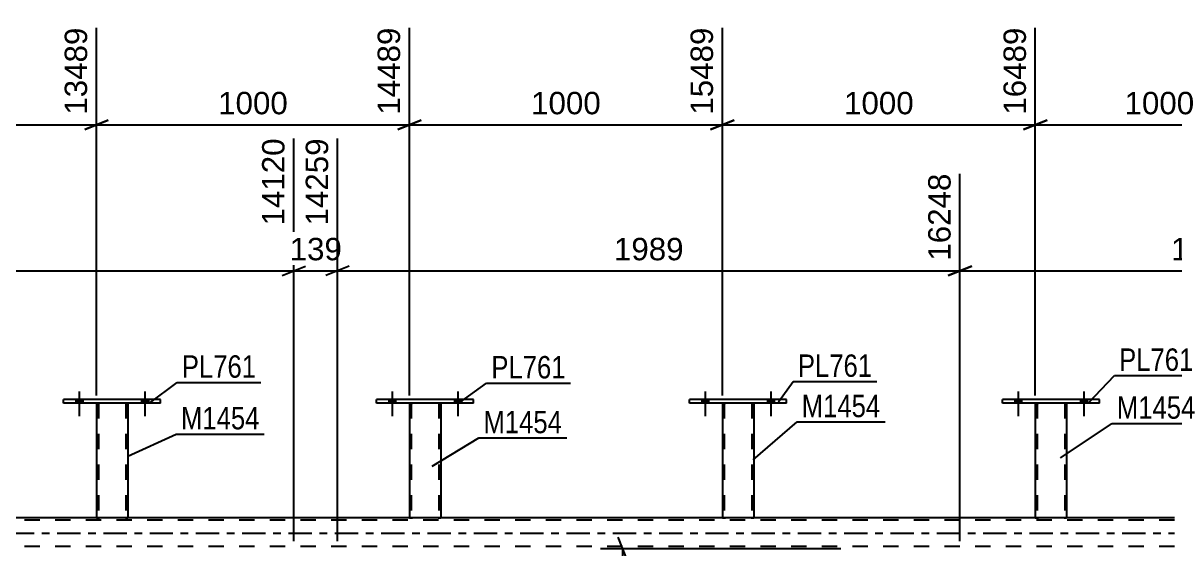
# Model space of a CAD drawing. Header units: millimetres. Extents: x 0 to 841, y 0 to 594.
# Drawn here: x 613.7 to 761, y 440 to 507.2 of the extents above; entities that cross this region are included whole.
import ezdxf

# ---------------------------------------------------------------- set-up
doc = ezdxf.new("R2010")
doc.units = ezdxf.units.MM
doc.linetypes.add('DXK_LINE_DOT2', pattern=[3.9198, 1.9599, -1.9599])
doc.linetypes.add('DXK_LINE_DOT3', pattern=[5.9187, 2.979, -0.9799, 0.9799, -0.9799])
doc.styles.add('Arial', font='ARIAL.TTF', dxfattribs={"height": 0.2})
doc.styles.add('Arial Narrow', font='ARIALN.TTF', dxfattribs={"height": 0.2})

# ---------------------------------------------------------------- blocks, each defined once
blk = doc.blocks.new('Bolt-317913800-2870 - 2863')
at = {"linetype": 'Continuous'}
for points in [[(660.48, 458.6), (661.36, 458.6), (661.36, 459.08), (660.48, 459.08)], [(668.88, 458.6), (669.76, 458.6), (669.76, 459.08), (668.88, 459.08)]]:
    blk.add_hatch(color=1, dxfattribs=at).paths.add_polyline_path(points)
at = {"color": 1, "linetype": 'Continuous'}
for p, q in [((660.92, 460.08), (660.92, 456.96)), ((669.32, 460.08), (669.32, 456.96)), ((660.48, 459.08), (660.48, 458.6)), ((661.36, 459.08), (661.36, 458.6)), ((668.88, 459.08), (668.88, 458.6)), ((669.76, 459.08), (669.76, 458.6))]:
    blk.add_line(p, q, dxfattribs=at)
blk = doc.blocks.new('Bolt-317913800-2942 - 2863')
at = {"linetype": 'Continuous'}
for points in [[(620.48, 458.6), (621.36, 458.6), (621.36, 459.08), (620.48, 459.08)], [(628.88, 458.6), (629.76, 458.6), (629.76, 459.08), (628.88, 459.08)]]:
    blk.add_hatch(color=1, dxfattribs=at).paths.add_polyline_path(points)
at = {"color": 1, "linetype": 'Continuous'}
for p, q in [((620.92, 460.08), (620.92, 456.96)), ((629.32, 460.08), (629.32, 456.96)), ((620.48, 459.08), (620.48, 458.6)), ((621.36, 459.08), (621.36, 458.6)), ((628.88, 459.08), (628.88, 458.6)), ((629.76, 459.08), (629.76, 458.6))]:
    blk.add_line(p, q, dxfattribs=at)
blk = doc.blocks.new('Bolt-317913800-2929 - 2863')
at = {"linetype": 'Continuous'}
for points in [[(700.48, 458.6), (701.36, 458.6), (701.36, 459.08), (700.48, 459.08)], [(708.88, 458.6), (709.76, 458.6), (709.76, 459.08), (708.88, 459.08)]]:
    blk.add_hatch(color=1, dxfattribs=at).paths.add_polyline_path(points)
at = {"color": 1, "linetype": 'Continuous'}
for p, q in [((700.92, 460.08), (700.92, 456.96)), ((709.32, 460.08), (709.32, 456.96)), ((700.48, 459.08), (700.48, 458.6)), ((701.36, 459.08), (701.36, 458.6)), ((708.88, 459.08), (708.88, 458.6)), ((709.76, 459.08), (709.76, 458.6))]:
    blk.add_line(p, q, dxfattribs=at)
blk = doc.blocks.new('Bolt-317913800-2930 - 2863')
at = {"linetype": 'Continuous'}
for points in [[(740.48, 458.6), (741.36, 458.6), (741.36, 459.08), (740.48, 459.08)], [(748.88, 458.6), (749.76, 458.6), (749.76, 459.08), (748.88, 459.08)]]:
    blk.add_hatch(color=1, dxfattribs=at).paths.add_polyline_path(points)
at = {"color": 1, "linetype": 'Continuous'}
for p, q in [((740.92, 460.08), (740.92, 456.96)), ((749.32, 460.08), (749.32, 456.96)), ((740.48, 459.08), (740.48, 458.6)), ((741.36, 459.08), (741.36, 458.6)), ((748.88, 459.08), (748.88, 458.6)), ((749.76, 459.08), (749.76, 458.6))]:
    blk.add_line(p, q, dxfattribs=at)
blk = doc.blocks.new('Bolt-317913800-2931 - 2863')
at = {"linetype": 'Continuous'}
for points in [[(740.48, 458.6), (741.36, 458.6), (741.36, 459.08), (740.48, 459.08)], [(748.88, 458.6), (749.76, 458.6), (749.76, 459.08), (748.88, 459.08)]]:
    blk.add_hatch(color=1, dxfattribs=at).paths.add_polyline_path(points)
at = {"color": 1, "linetype": 'Continuous'}
for p, q in [((740.92, 460.08), (740.92, 456.96)), ((749.32, 460.08), (749.32, 456.96)), ((740.48, 459.08), (740.48, 458.6)), ((741.36, 459.08), (741.36, 458.6)), ((748.88, 459.08), (748.88, 458.6)), ((749.76, 459.08), (749.76, 458.6))]:
    blk.add_line(p, q, dxfattribs=at)
blk = doc.blocks.new('Bolt-317913800-2973 - 2863')
at = {"linetype": 'Continuous'}
for points in [[(620.48, 458.6), (621.36, 458.6), (621.36, 459.08), (620.48, 459.08)], [(628.88, 458.6), (629.76, 458.6), (629.76, 459.08), (628.88, 459.08)]]:
    blk.add_hatch(color=1, dxfattribs=at).paths.add_polyline_path(points)
at = {"color": 1, "linetype": 'Continuous'}
for p, q in [((620.92, 460.08), (620.92, 456.96)), ((629.32, 460.08), (629.32, 456.96)), ((620.48, 459.08), (620.48, 458.6)), ((621.36, 459.08), (621.36, 458.6)), ((628.88, 459.08), (628.88, 458.6)), ((629.76, 459.08), (629.76, 458.6))]:
    blk.add_line(p, q, dxfattribs=at)
blk = doc.blocks.new('Bolt-317913800-2909 - 2863')
at = {"linetype": 'Continuous'}
for points in [[(660.48, 458.6), (661.36, 458.6), (661.36, 459.08), (660.48, 459.08)], [(668.88, 458.6), (669.76, 458.6), (669.76, 459.08), (668.88, 459.08)]]:
    blk.add_hatch(color=1, dxfattribs=at).paths.add_polyline_path(points)
at = {"color": 1, "linetype": 'Continuous'}
for p, q in [((660.92, 460.08), (660.92, 456.96)), ((669.32, 460.08), (669.32, 456.96)), ((660.48, 459.08), (660.48, 458.6)), ((661.36, 459.08), (661.36, 458.6)), ((668.88, 459.08), (668.88, 458.6)), ((669.76, 459.08), (669.76, 458.6))]:
    blk.add_line(p, q, dxfattribs=at)
blk = doc.blocks.new('Bolt-317913800-2910 - 2863')
at = {"linetype": 'Continuous'}
for points in [[(700.48, 458.6), (701.36, 458.6), (701.36, 459.08), (700.48, 459.08)], [(708.88, 458.6), (709.76, 458.6), (709.76, 459.08), (708.88, 459.08)]]:
    blk.add_hatch(color=1, dxfattribs=at).paths.add_polyline_path(points)
at = {"color": 1, "linetype": 'Continuous'}
for p, q in [((700.92, 460.08), (700.92, 456.96)), ((709.32, 460.08), (709.32, 456.96)), ((700.48, 459.08), (700.48, 458.6)), ((701.36, 459.08), (701.36, 458.6)), ((708.88, 459.08), (708.88, 458.6)), ((709.76, 459.08), (709.76, 458.6))]:
    blk.add_line(p, q, dxfattribs=at)
blk = doc.blocks.new('Part-317913800-2928 - 2863')
at = {"color": 7, "linetype": 'DXK_LINE_DOT2'}
for p, q in [((760.92, 443.64), (83.56, 443.64)), ((760.92, 443.96), (103.12, 443.96)), ((627.12, 443.96), (623.12, 443.96)), ((667.12, 443.96), (663.12, 443.96)), ((707.12, 443.96), (703.12, 443.96)), ((747.12, 443.96), (743.12, 443.96)), ((760.92, 440.28), (83.56, 440.28))]:
    blk.add_line(p, q, dxfattribs=at)
at = {"color": 2, "linetype": 'Continuous'}
for p, q in [((623.12, 443.96), (587.12, 443.96)), ((663.12, 443.96), (627.12, 443.96)), ((703.12, 443.96), (667.12, 443.96)), ((743.12, 443.96), (707.12, 443.96)), ((760.92, 443.96), (747.12, 443.96))]:
    blk.add_line(p, q, dxfattribs=at)
at = {"color": 7, "linetype": 'DXK_LINE_DOT3'}
blk.add_line((73.56, 441.96), (760.92, 441.96), dxfattribs=at)
blk = doc.blocks.new('Part-317913800-3264 - 2863')
at = {"color": 2, "linetype": 'Continuous'}
for p, q in [((703.12, 458.6), (703.12, 443.96)), ((707.12, 458.6), (707.12, 443.96)), ((703.15, 443.96), (703.12, 443.96)), ((703.26, 443.96), (703.15, 443.96)), ((703.41, 443.96), (703.26, 443.96)), ((706.82, 443.96), (703.41, 443.96)), ((706.98, 443.96), (706.82, 443.96)), ((707.08, 443.96), (706.98, 443.96)), ((707.12, 443.96), (707.08, 443.96))]:
    blk.add_line(p, q, dxfattribs=at)
at = {"color": 7, "linetype": 'DXK_LINE_DOT2'}
for p, q in [((703.12, 458.6), (703.12, 458.6)), ((703.12, 458.6), (703.12, 458.6)), ((703.12, 458.6), (703.12, 458.6)), ((703.15, 458.6), (703.12, 458.6)), ((703.12, 458.6), (703.15, 458.6)), ((703.26, 458.6), (703.15, 458.6)), ((703.15, 458.6), (703.26, 458.6)), ((703.41, 458.6), (703.26, 458.6)), ((703.26, 458.6), (703.41, 458.6)), ((703.36, 458.6), (703.36, 458.6)), ((703.36, 458.6), (703.36, 443.96)), ((703.38, 458.6), (703.36, 458.6)), ((703.36, 458.6), (703.38, 458.6)), ((703.43, 458.6), (703.38, 458.6)), ((703.38, 458.6), (703.43, 458.6)), ((706.82, 458.6), (703.41, 458.6)), ((706.82, 458.6), (703.41, 458.6)), ((706.73, 458.6), (703.43, 458.6)), ((703.43, 458.6), (703.51, 458.6)), ((706.81, 458.6), (703.51, 458.6)), ((706.81, 458.6), (706.73, 458.6)), ((706.86, 458.6), (706.81, 458.6)), ((706.81, 458.6), (706.86, 458.6)), ((706.82, 458.6), (706.98, 458.6)), ((706.98, 458.6), (706.82, 458.6)), ((706.88, 458.6), (706.86, 458.6)), ((706.86, 458.6), (706.88, 458.6)), ((706.88, 458.6), (706.88, 458.6)), ((706.88, 458.6), (706.88, 443.96)), ((706.98, 458.6), (707.08, 458.6)), ((707.08, 458.6), (706.98, 458.6)), ((707.08, 458.6), (707.12, 458.6)), ((707.12, 458.6), (707.08, 458.6)), ((707.12, 458.6), (707.12, 458.6)), ((707.12, 458.6), (707.12, 458.6)), ((707.12, 458.6), (707.12, 458.6)), ((703.12, 443.96), (703.15, 443.96)), ((703.15, 443.96), (703.26, 443.96)), ((703.26, 443.96), (703.41, 443.96)), ((703.38, 443.96), (703.36, 443.96)), ((703.36, 443.96), (703.38, 443.96)), ((703.43, 443.96), (703.38, 443.96)), ((703.38, 443.96), (703.43, 443.96)), ((706.82, 443.96), (703.41, 443.96)), ((706.73, 443.96), (703.43, 443.96)), ((703.43, 443.96), (703.51, 443.96)), ((706.81, 443.96), (703.51, 443.96)), ((706.81, 443.96), (706.73, 443.96)), ((706.86, 443.96), (706.81, 443.96)), ((706.81, 443.96), (706.86, 443.96)), ((706.82, 443.96), (706.98, 443.96)), ((706.88, 443.96), (706.86, 443.96)), ((706.86, 443.96), (706.88, 443.96)), ((706.98, 443.96), (707.08, 443.96)), ((707.08, 443.96), (707.12, 443.96))]:
    blk.add_line(p, q, dxfattribs=at)
blk = doc.blocks.new('Part-317913800-3029 - 2863')
at = {"color": 2, "linetype": 'Continuous'}
for p, q in [((738.92, 458.6), (738.92, 459.08)), ((751.32, 459.08), (738.92, 459.08)), ((751.32, 458.6), (738.92, 458.6)), ((751.32, 458.6), (751.32, 459.08))]:
    blk.add_line(p, q, dxfattribs=at)
blk = doc.blocks.new('Part-317913800-3057 - 2863')
at = {"color": 2, "linetype": 'Continuous'}
for p, q in [((618.92, 458.6), (618.92, 459.08)), ((631.32, 459.08), (618.92, 459.08)), ((631.32, 458.6), (618.92, 458.6)), ((631.32, 458.6), (631.32, 459.08))]:
    blk.add_line(p, q, dxfattribs=at)
blk = doc.blocks.new('Part-317913800-3103 - 2863')
at = {"color": 2, "linetype": 'Continuous'}
for p, q in [((698.92, 458.6), (698.92, 459.08)), ((711.32, 459.08), (698.92, 459.08)), ((711.32, 458.6), (698.92, 458.6)), ((711.32, 458.6), (711.32, 459.08))]:
    blk.add_line(p, q, dxfattribs=at)
blk = doc.blocks.new('Part-317913800-3062 - 2863')
at = {"color": 2, "linetype": 'Continuous'}
for p, q in [((663.12, 458.6), (663.12, 443.96)), ((667.12, 458.6), (667.12, 443.96)), ((663.15, 443.96), (663.12, 443.96)), ((663.26, 443.96), (663.15, 443.96)), ((663.41, 443.96), (663.26, 443.96)), ((666.82, 443.96), (663.41, 443.96)), ((666.98, 443.96), (666.82, 443.96)), ((667.08, 443.96), (666.98, 443.96)), ((667.12, 443.96), (667.08, 443.96))]:
    blk.add_line(p, q, dxfattribs=at)
at = {"color": 7, "linetype": 'DXK_LINE_DOT2'}
for p, q in [((663.12, 458.6), (663.12, 458.6)), ((663.12, 458.6), (663.12, 458.6)), ((663.12, 458.6), (663.12, 458.6)), ((663.15, 458.6), (663.12, 458.6)), ((663.12, 458.6), (663.15, 458.6)), ((663.26, 458.6), (663.15, 458.6)), ((663.15, 458.6), (663.26, 458.6)), ((663.41, 458.6), (663.26, 458.6)), ((663.26, 458.6), (663.41, 458.6)), ((663.36, 458.6), (663.36, 458.6)), ((663.36, 458.6), (663.36, 443.96)), ((663.38, 458.6), (663.36, 458.6)), ((663.36, 458.6), (663.38, 458.6)), ((663.43, 458.6), (663.38, 458.6)), ((663.38, 458.6), (663.43, 458.6)), ((666.82, 458.6), (663.41, 458.6)), ((666.82, 458.6), (663.41, 458.6)), ((666.73, 458.6), (663.43, 458.6)), ((663.43, 458.6), (663.51, 458.6)), ((666.81, 458.6), (663.51, 458.6)), ((666.81, 458.6), (666.73, 458.6)), ((666.86, 458.6), (666.81, 458.6)), ((666.81, 458.6), (666.86, 458.6)), ((666.82, 458.6), (666.98, 458.6)), ((666.98, 458.6), (666.82, 458.6)), ((666.88, 458.6), (666.86, 458.6)), ((666.86, 458.6), (666.88, 458.6)), ((666.88, 458.6), (666.88, 458.6)), ((666.88, 458.6), (666.88, 443.96)), ((666.98, 458.6), (667.08, 458.6)), ((667.08, 458.6), (666.98, 458.6)), ((667.08, 458.6), (667.12, 458.6)), ((667.12, 458.6), (667.08, 458.6)), ((667.12, 458.6), (667.12, 458.6)), ((667.12, 458.6), (667.12, 458.6)), ((667.12, 458.6), (667.12, 458.6)), ((663.12, 443.96), (663.15, 443.96)), ((663.15, 443.96), (663.26, 443.96)), ((663.26, 443.96), (663.41, 443.96)), ((663.38, 443.96), (663.36, 443.96)), ((663.36, 443.96), (663.38, 443.96)), ((663.43, 443.96), (663.38, 443.96)), ((663.38, 443.96), (663.41, 443.96)), ((666.82, 443.96), (663.41, 443.96)), ((663.41, 443.96), (663.43, 443.96)), ((666.73, 443.96), (663.43, 443.96)), ((663.43, 443.96), (663.51, 443.96)), ((666.81, 443.96), (663.51, 443.96)), ((666.81, 443.96), (666.73, 443.96)), ((666.86, 443.96), (666.81, 443.96)), ((666.81, 443.96), (666.86, 443.96)), ((666.82, 443.96), (666.98, 443.96)), ((666.88, 443.96), (666.86, 443.96)), ((666.86, 443.96), (666.88, 443.96)), ((666.98, 443.96), (667.08, 443.96)), ((667.08, 443.96), (667.12, 443.96))]:
    blk.add_line(p, q, dxfattribs=at)
blk = doc.blocks.new('Part-317913800-3082 - 2863')
at = {"color": 2, "linetype": 'Continuous'}
for p, q in [((623.12, 458.6), (623.12, 443.96)), ((627.12, 458.6), (627.12, 443.96)), ((623.15, 443.96), (623.12, 443.96)), ((623.26, 443.96), (623.15, 443.96)), ((623.41, 443.96), (623.26, 443.96)), ((626.82, 443.96), (623.41, 443.96)), ((626.98, 443.96), (626.82, 443.96)), ((627.08, 443.96), (626.98, 443.96)), ((627.12, 443.96), (627.08, 443.96))]:
    blk.add_line(p, q, dxfattribs=at)
at = {"color": 7, "linetype": 'DXK_LINE_DOT2'}
for p, q in [((623.12, 458.6), (623.12, 458.6)), ((623.12, 458.6), (623.12, 458.6)), ((623.12, 458.6), (623.12, 458.6)), ((623.15, 458.6), (623.12, 458.6)), ((623.12, 458.6), (623.15, 458.6)), ((623.26, 458.6), (623.15, 458.6)), ((623.15, 458.6), (623.26, 458.6)), ((623.41, 458.6), (623.26, 458.6)), ((623.26, 458.6), (623.41, 458.6)), ((623.36, 458.6), (623.36, 458.6)), ((623.36, 458.6), (623.36, 443.96)), ((623.38, 458.6), (623.36, 458.6)), ((623.36, 458.6), (623.38, 458.6)), ((623.43, 458.6), (623.38, 458.6)), ((623.38, 458.6), (623.43, 458.6)), ((626.82, 458.6), (623.41, 458.6)), ((626.82, 458.6), (623.41, 458.6)), ((626.73, 458.6), (623.43, 458.6)), ((623.43, 458.6), (623.51, 458.6)), ((626.81, 458.6), (623.51, 458.6)), ((626.81, 458.6), (626.73, 458.6)), ((626.86, 458.6), (626.81, 458.6)), ((626.81, 458.6), (626.86, 458.6)), ((626.82, 458.6), (626.98, 458.6)), ((626.98, 458.6), (626.82, 458.6)), ((626.88, 458.6), (626.86, 458.6)), ((626.86, 458.6), (626.88, 458.6)), ((626.88, 458.6), (626.88, 458.6)), ((626.88, 458.6), (626.88, 443.96)), ((626.98, 458.6), (627.08, 458.6)), ((627.08, 458.6), (626.98, 458.6)), ((627.08, 458.6), (627.12, 458.6)), ((627.12, 458.6), (627.08, 458.6)), ((627.12, 458.6), (627.12, 458.6)), ((627.12, 458.6), (627.12, 458.6)), ((627.12, 458.6), (627.12, 458.6)), ((623.12, 443.96), (623.15, 443.96)), ((623.15, 443.96), (623.26, 443.96)), ((623.26, 443.96), (623.41, 443.96)), ((623.38, 443.96), (623.36, 443.96)), ((623.36, 443.96), (623.38, 443.96)), ((623.43, 443.96), (623.38, 443.96)), ((623.38, 443.96), (623.41, 443.96)), ((626.82, 443.96), (623.41, 443.96)), ((623.41, 443.96), (623.43, 443.96)), ((626.73, 443.96), (623.43, 443.96)), ((623.43, 443.96), (623.51, 443.96)), ((626.81, 443.96), (623.51, 443.96)), ((626.81, 443.96), (626.73, 443.96)), ((626.86, 443.96), (626.81, 443.96)), ((626.81, 443.96), (626.86, 443.96)), ((626.82, 443.96), (626.98, 443.96)), ((626.88, 443.96), (626.86, 443.96)), ((626.86, 443.96), (626.88, 443.96)), ((626.98, 443.96), (627.08, 443.96)), ((627.08, 443.96), (627.12, 443.96))]:
    blk.add_line(p, q, dxfattribs=at)
blk = doc.blocks.new('Part-317913800-3108 - 2863')
at = {"color": 2, "linetype": 'Continuous'}
for p, q in [((743.12, 458.6), (743.12, 443.96)), ((747.12, 458.6), (747.12, 443.96)), ((743.15, 443.96), (743.12, 443.96)), ((743.26, 443.96), (743.15, 443.96)), ((743.41, 443.96), (743.26, 443.96)), ((746.82, 443.96), (743.41, 443.96)), ((746.98, 443.96), (746.82, 443.96)), ((747.08, 443.96), (746.98, 443.96)), ((747.12, 443.96), (747.08, 443.96))]:
    blk.add_line(p, q, dxfattribs=at)
at = {"color": 7, "linetype": 'DXK_LINE_DOT2'}
for p, q in [((743.12, 458.6), (743.12, 458.6)), ((743.12, 458.6), (743.12, 458.6)), ((743.12, 458.6), (743.12, 458.6)), ((743.15, 458.6), (743.12, 458.6)), ((743.12, 458.6), (743.15, 458.6)), ((743.26, 458.6), (743.15, 458.6)), ((743.15, 458.6), (743.26, 458.6)), ((743.41, 458.6), (743.26, 458.6)), ((743.26, 458.6), (743.41, 458.6)), ((743.36, 458.6), (743.36, 458.6)), ((743.36, 458.6), (743.36, 443.96)), ((743.38, 458.6), (743.36, 458.6)), ((743.36, 458.6), (743.38, 458.6)), ((743.43, 458.6), (743.38, 458.6)), ((743.38, 458.6), (743.43, 458.6)), ((746.82, 458.6), (743.41, 458.6)), ((746.82, 458.6), (743.41, 458.6)), ((746.73, 458.6), (743.43, 458.6)), ((743.43, 458.6), (743.51, 458.6)), ((746.81, 458.6), (743.51, 458.6)), ((746.81, 458.6), (746.73, 458.6)), ((746.86, 458.6), (746.81, 458.6)), ((746.81, 458.6), (746.86, 458.6)), ((746.82, 458.6), (746.98, 458.6)), ((746.98, 458.6), (746.82, 458.6)), ((746.88, 458.6), (746.86, 458.6)), ((746.86, 458.6), (746.88, 458.6)), ((746.88, 458.6), (746.88, 458.6)), ((746.88, 458.6), (746.88, 443.96)), ((746.98, 458.6), (747.08, 458.6)), ((747.08, 458.6), (746.98, 458.6)), ((747.08, 458.6), (747.12, 458.6)), ((747.12, 458.6), (747.08, 458.6)), ((747.12, 458.6), (747.12, 458.6)), ((747.12, 458.6), (747.12, 458.6)), ((747.12, 458.6), (747.12, 458.6)), ((743.12, 443.96), (743.15, 443.96)), ((743.15, 443.96), (743.26, 443.96)), ((743.26, 443.96), (743.41, 443.96)), ((743.38, 443.96), (743.36, 443.96)), ((743.36, 443.96), (743.38, 443.96)), ((743.43, 443.96), (743.38, 443.96)), ((743.38, 443.96), (743.41, 443.96)), ((746.82, 443.96), (743.41, 443.96)), ((743.41, 443.96), (743.43, 443.96)), ((746.73, 443.96), (743.43, 443.96)), ((743.43, 443.96), (743.51, 443.96)), ((746.81, 443.96), (743.51, 443.96)), ((746.81, 443.96), (746.73, 443.96)), ((746.86, 443.96), (746.81, 443.96)), ((746.81, 443.96), (746.86, 443.96)), ((746.82, 443.96), (746.98, 443.96)), ((746.88, 443.96), (746.86, 443.96)), ((746.86, 443.96), (746.88, 443.96)), ((746.98, 443.96), (747.08, 443.96)), ((747.08, 443.96), (747.12, 443.96))]:
    blk.add_line(p, q, dxfattribs=at)
blk = doc.blocks.new('Part-317913800-3259 - 2863')
at = {"color": 2, "linetype": 'Continuous'}
for p, q in [((658.92, 458.6), (658.92, 459.08)), ((671.32, 459.08), (658.92, 459.08)), ((671.32, 458.6), (658.92, 458.6)), ((671.32, 458.6), (671.32, 459.08))]:
    blk.add_line(p, q, dxfattribs=at)
blk = doc.blocks.new('StraightDimension-317913800-17827 - 2863')
at = {"color": 7, "linetype": 'Continuous'}
for p, q in [((743.12, 459.6), (743.12, 506.62)), ((774.82, 459.6), (774.82, 506.62)), ((744.62, 494.8), (741.62, 493.6)), ((773.32, 493.6), (776.32, 494.8)), ((743.12, 494.2), (774.82, 494.2))]:
    blk.add_line(p, q, dxfattribs=at)
at = {"color": 0}
blk.add_wipeout([(764.02, 494.95), (764.02, 499.15), (753.92, 499.15), (753.92, 494.95)], dxfattribs=at)
at = {"color": 3, "style": 'Arial'}
blk.add_text('1000', height=2.865, dxfattribs=at).set_placement((754.52, 495.55))
at = {"color": 0, "linetype": 'Continuous'}
blk.add_wipeout([(774.22, 507.22), (770.02, 507.22), (770.02, 494.9), (774.22, 494.9)], dxfattribs=at)
at = {"color": 3, "linetype": 'Continuous', "style": 'Arial'}
blk.add_text('17489', height=2.865, rotation=90.0002, dxfattribs=at).set_placement((773.62, 495.5))
blk = doc.blocks.new('StraightDimension-317913800-17831 - 2863')
at = {"color": 7, "linetype": 'Continuous'}
for p, q in [((583.12, 459.6), (583.12, 506.62)), ((623.12, 459.6), (623.12, 506.62)), ((584.62, 494.8), (581.62, 493.6)), ((621.62, 493.6), (624.62, 494.8)), ((583.12, 494.2), (623.12, 494.2))]:
    blk.add_line(p, q, dxfattribs=at)
at = {"color": 0}
blk.add_wipeout([(608.16, 494.95), (608.16, 499.15), (598.07, 499.15), (598.07, 494.95)], dxfattribs=at)
at = {"color": 3, "style": 'Arial'}
blk.add_text('1000', height=2.865, dxfattribs=at).set_placement((598.67, 495.55))
at = {"color": 0, "linetype": 'Continuous'}
blk.add_wipeout([(622.52, 507.22), (618.32, 507.22), (618.32, 494.9), (622.52, 494.9)], dxfattribs=at)
at = {"color": 3, "linetype": 'Continuous', "style": 'Arial'}
blk.add_text('13489', height=2.865, rotation=90.0002, dxfattribs=at).set_placement((621.92, 495.5))
blk = doc.blocks.new('StraightDimension-317913800-17829 - 2863')
at = {"color": 7, "linetype": 'Continuous'}
for p, q in [((663.12, 459.6), (663.12, 506.62)), ((703.12, 459.6), (703.12, 506.62)), ((664.62, 494.8), (661.62, 493.6)), ((701.62, 493.6), (704.62, 494.8)), ((663.12, 494.2), (703.12, 494.2))]:
    blk.add_line(p, q, dxfattribs=at)
at = {"color": 0}
blk.add_wipeout([(688.17, 494.95), (688.17, 499.15), (678.07, 499.15), (678.07, 494.95)], dxfattribs=at)
at = {"color": 3, "style": 'Arial'}
blk.add_text('1000', height=2.865, dxfattribs=at).set_placement((678.67, 495.55))
at = {"color": 0, "linetype": 'Continuous'}
blk.add_wipeout([(702.52, 507.22), (698.32, 507.22), (698.32, 494.9), (702.52, 494.9)], dxfattribs=at)
at = {"color": 3, "linetype": 'Continuous', "style": 'Arial'}
blk.add_text('15489', height=2.865, rotation=90.0002, dxfattribs=at).set_placement((701.92, 495.5))
blk = doc.blocks.new('StraightDimension-317913800-3677 - 2863')
at = {"color": 7, "linetype": 'Continuous'}
for p, q in [((568.79, 440.96), (568.79, 492.45)), ((648.35, 440.96), (648.35, 492.45)), ((570.29, 476.13), (567.29, 474.93)), ((646.85, 474.93), (649.85, 476.13)), ((568.79, 475.53), (648.35, 475.53))]:
    blk.add_line(p, q, dxfattribs=at)
at = {"color": 0}
blk.add_wipeout([(613.62, 476.28), (613.62, 480.48), (603.53, 480.48), (603.53, 476.28)], dxfattribs=at)
at = {"color": 3, "style": 'Arial'}
blk.add_text('1989', height=2.865, dxfattribs=at).set_placement((604.13, 476.88))
at = {"color": 0, "linetype": 'Continuous'}
blk.add_wipeout([(647.75, 493.05), (643.55, 493.05), (643.55, 480.73), (647.75, 480.73)], dxfattribs=at)
at = {"color": 3, "linetype": 'Continuous', "style": 'Arial'}
blk.add_text('14120', height=2.865, rotation=90.0002, dxfattribs=at).set_placement((647.15, 481.33))
blk = doc.blocks.new('StraightDimension-317913800-3691 - 2863')
at = {"color": 7, "linetype": 'Continuous'}
for p, q in [((648.35, 440.96), (648.35, 492.45)), ((653.93, 440.96), (653.93, 492.45)), ((646.85, 474.93), (649.85, 476.13)), ((655.43, 476.13), (652.43, 474.93)), ((648.35, 475.53), (653.93, 475.53))]:
    blk.add_line(p, q, dxfattribs=at)
at = {"color": 0}
blk.add_wipeout([(655.08, 476.28), (655.08, 480.48), (647.21, 480.48), (647.21, 476.28)], dxfattribs=at)
at = {"color": 3, "style": 'Arial'}
blk.add_text('139', height=2.865, dxfattribs=at).set_placement((647.81, 476.88))
at = {"color": 0, "linetype": 'Continuous'}
blk.add_wipeout([(653.33, 493.05), (649.13, 493.05), (649.13, 480.73), (653.33, 480.73)], dxfattribs=at)
at = {"color": 3, "linetype": 'Continuous', "style": 'Arial'}
blk.add_text('14259', height=2.865, rotation=90.0002, dxfattribs=at).set_placement((652.73, 481.33))
blk = doc.blocks.new('StraightDimension-317913800-3705 - 2863')
at = {"color": 7, "linetype": 'Continuous'}
for p, q in [((653.93, 440.96), (653.93, 492.45)), ((733.49, 440.96), (733.49, 487.95)), ((655.43, 476.13), (652.43, 474.93)), ((731.99, 474.93), (734.99, 476.13)), ((653.93, 475.53), (733.49, 475.53))]:
    blk.add_line(p, q, dxfattribs=at)
at = {"color": 0}
blk.add_wipeout([(698.75, 476.28), (698.75, 480.48), (688.66, 480.48), (688.66, 476.28)], dxfattribs=at)
at = {"color": 3, "style": 'Arial'}
blk.add_text('1989', height=2.865, dxfattribs=at).set_placement((689.26, 476.88))
at = {"color": 0, "linetype": 'Continuous'}
blk.add_wipeout([(732.89, 488.55), (728.69, 488.55), (728.69, 476.23), (732.89, 476.23)], dxfattribs=at)
at = {"color": 3, "linetype": 'Continuous', "style": 'Arial'}
blk.add_text('16248', height=2.865, rotation=90.0002, dxfattribs=at).set_placement((732.29, 476.83))
blk = doc.blocks.new('StraightDimension-317913800-3719 - 2863')
at = {"color": 7, "linetype": 'Continuous'}
for p, q in [((733.49, 440.96), (733.49, 487.95)), ((796.37, 444.96), (796.37, 487.95)), ((734.99, 476.13), (731.99, 474.93)), ((794.87, 474.93), (797.87, 476.13)), ((733.49, 475.53), (796.37, 475.53))]:
    blk.add_line(p, q, dxfattribs=at)
at = {"color": 0}
blk.add_wipeout([(769.98, 476.28), (769.98, 480.48), (759.88, 480.48), (759.88, 476.28)], dxfattribs=at)
at = {"color": 3, "style": 'Arial'}
blk.add_text('1780', height=2.865, dxfattribs=at).set_placement((760.48, 476.88))
at = {"color": 0, "linetype": 'Continuous'}
blk.add_wipeout([(795.77, 488.55), (791.57, 488.55), (791.57, 476.23), (795.77, 476.23)], dxfattribs=at)
at = {"color": 3, "linetype": 'Continuous', "style": 'Arial'}
blk.add_text('18028', height=2.865, rotation=90.0002, dxfattribs=at).set_placement((795.17, 476.83))
blk = doc.blocks.new('StraightDimension-317913800-3833 - 2863')
at = {"color": 7, "linetype": 'Continuous'}
for p, q in [((691, 438.46), (689.8, 441.46)), ((718.28, 439.96), (687.55, 439.96)), ((690.4, 318.74), (690.4, 439.96)), ((689.8, 320.24), (691, 317.24)), ((718.28, 318.74), (687.55, 318.74))]:
    blk.add_line(p, q, dxfattribs=at)
at = {"color": 0}
blk.add_wipeout([(689.65, 384.4), (685.45, 384.4), (685.45, 374.3), (689.65, 374.3)], dxfattribs=at)
at = {"color": 3, "style": 'Arial'}
blk.add_text('3030', height=2.865, rotation=90.0002, dxfattribs=at).set_placement((689.05, 374.9))
blk = doc.blocks.new('StraightDimension-317913800-17828 - 2863')
at = {"color": 7, "linetype": 'Continuous'}
for p, q in [((703.12, 459.6), (703.12, 506.62)), ((743.12, 459.6), (743.12, 506.62)), ((704.62, 494.8), (701.62, 493.6)), ((741.62, 493.6), (744.62, 494.8)), ((703.12, 494.2), (743.12, 494.2))]:
    blk.add_line(p, q, dxfattribs=at)
at = {"color": 0}
blk.add_wipeout([(728.17, 494.95), (728.17, 499.15), (718.07, 499.15), (718.07, 494.95)], dxfattribs=at)
at = {"color": 3, "style": 'Arial'}
blk.add_text('1000', height=2.865, dxfattribs=at).set_placement((718.67, 495.55))
at = {"color": 0, "linetype": 'Continuous'}
blk.add_wipeout([(742.52, 507.22), (738.32, 507.22), (738.32, 494.9), (742.52, 494.9)], dxfattribs=at)
at = {"color": 3, "linetype": 'Continuous', "style": 'Arial'}
blk.add_text('16489', height=2.865, rotation=90.0002, dxfattribs=at).set_placement((741.92, 495.5))
blk = doc.blocks.new('StraightDimension-317913800-17830 - 2863')
at = {"color": 7, "linetype": 'Continuous'}
for p, q in [((623.12, 459.6), (623.12, 506.62)), ((663.12, 459.6), (663.12, 506.62)), ((624.62, 494.8), (621.62, 493.6)), ((661.62, 493.6), (664.62, 494.8)), ((623.12, 494.2), (663.12, 494.2))]:
    blk.add_line(p, q, dxfattribs=at)
at = {"color": 0}
blk.add_wipeout([(648.17, 494.95), (648.17, 499.15), (638.07, 499.15), (638.07, 494.95)], dxfattribs=at)
at = {"color": 3, "style": 'Arial'}
blk.add_text('1000', height=2.865, dxfattribs=at).set_placement((638.67, 495.55))
at = {"color": 0, "linetype": 'Continuous'}
blk.add_wipeout([(662.52, 507.22), (658.32, 507.22), (658.32, 494.9), (662.52, 494.9)], dxfattribs=at)
at = {"color": 3, "linetype": 'Continuous', "style": 'Arial'}
blk.add_text('14489', height=2.865, rotation=90.0002, dxfattribs=at).set_placement((661.92, 495.5))
blk = doc.blocks.new('Mark-317913800-3260 - 2863')
at = {"color": 0}
blk.add_wipeout([(723.31, 456.81), (723.31, 459.81), (713.26, 459.81), (713.26, 456.81)], dxfattribs=at)
blk.add_wipeout([(723.31, 456.81), (723.31, 459.81), (713.26, 459.81), (713.26, 456.81)], dxfattribs=at)
at = {"color": 30, "linetype": 'Continuous'}
for p, q in [((707.06, 451.35), (712.66, 456.21)), ((712.66, 456.21), (723.91, 456.21))]:
    blk.add_line(p, q, dxfattribs=at)
at = {"color": 3, "style": 'Arial Narrow'}
blk.add_text('M1454', height=2.863, dxfattribs=at).set_placement((713.26, 456.81))
blk = doc.blocks.new('Mark-317913800-3025 - 2863')
at = {"color": 0}
blk.add_wipeout([(763.34, 462.74), (763.34, 465.74), (753.83, 465.74), (753.83, 462.74)], dxfattribs=at)
blk.add_wipeout([(763.34, 462.74), (763.34, 465.74), (753.83, 465.74), (753.83, 462.74)], dxfattribs=at)
at = {"color": 30, "linetype": 'Continuous'}
for p, q in [((749.86, 458.6), (753.23, 462.14)), ((753.23, 462.14), (763.94, 462.14))]:
    blk.add_line(p, q, dxfattribs=at)
at = {"color": 3, "style": 'Arial Narrow'}
blk.add_text('PL761', height=2.863, dxfattribs=at).set_placement((753.83, 462.74))
blk = doc.blocks.new('Mark-317913800-3053 - 2863')
at = {"color": 0}
blk.add_wipeout([(643.54, 461.86), (643.54, 464.86), (634.03, 464.86), (634.03, 461.86)], dxfattribs=at)
blk.add_wipeout([(643.54, 461.86), (643.54, 464.86), (634.03, 464.86), (634.03, 461.86)], dxfattribs=at)
at = {"color": 30, "linetype": 'Continuous'}
for p, q in [((629.9, 458.6), (633.43, 461.26)), ((633.43, 461.26), (644.14, 461.26))]:
    blk.add_line(p, q, dxfattribs=at)
at = {"color": 3, "style": 'Arial Narrow'}
blk.add_text('PL761', height=2.863, dxfattribs=at).set_placement((634.03, 461.86))
blk = doc.blocks.new('Mark-317913800-3058 - 2863')
at = {"color": 0}
blk.add_wipeout([(682.63, 454.76), (682.63, 457.76), (672.58, 457.76), (672.58, 454.76)], dxfattribs=at)
blk.add_wipeout([(682.63, 454.76), (682.63, 457.76), (672.58, 457.76), (672.58, 454.76)], dxfattribs=at)
at = {"color": 30, "linetype": 'Continuous'}
for p, q in [((666.04, 450.55), (671.98, 454.16)), ((671.98, 454.16), (683.23, 454.16))]:
    blk.add_line(p, q, dxfattribs=at)
at = {"color": 3, "style": 'Arial Narrow'}
blk.add_text('M1454', height=2.863, dxfattribs=at).set_placement((672.58, 454.76))
blk = doc.blocks.new('Mark-317913800-3078 - 2863')
at = {"color": 0}
blk.add_wipeout([(643.97, 455.26), (643.97, 458.26), (633.92, 458.26), (633.92, 455.26)], dxfattribs=at)
blk.add_wipeout([(643.97, 455.26), (643.97, 458.26), (633.92, 458.26), (633.92, 455.26)], dxfattribs=at)
at = {"color": 30, "linetype": 'Continuous'}
for p, q in [((627.12, 451.82), (633.32, 454.66)), ((633.32, 454.66), (644.57, 454.66))]:
    blk.add_line(p, q, dxfattribs=at)
at = {"color": 3, "style": 'Arial Narrow'}
blk.add_text('M1454', height=2.863, dxfattribs=at).set_placement((633.92, 455.26))
blk = doc.blocks.new('Mark-317913800-3099 - 2863')
at = {"color": 0}
blk.add_wipeout([(722.27, 461.97), (722.27, 464.97), (712.77, 464.97), (712.77, 461.97)], dxfattribs=at)
blk.add_wipeout([(722.27, 461.97), (722.27, 464.97), (712.77, 464.97), (712.77, 461.97)], dxfattribs=at)
at = {"color": 30, "linetype": 'Continuous'}
for p, q in [((710.3, 458.76), (712.17, 461.37)), ((712.17, 461.37), (722.87, 461.37))]:
    blk.add_line(p, q, dxfattribs=at)
at = {"color": 3, "style": 'Arial Narrow'}
blk.add_text('PL761', height=2.863, dxfattribs=at).set_placement((712.77, 461.97))
blk = doc.blocks.new('Mark-317913800-3104 - 2863')
at = {"color": 0}
blk.add_wipeout([(763.59, 456.61), (763.59, 459.61), (753.54, 459.61), (753.54, 456.61)], dxfattribs=at)
blk.add_wipeout([(763.59, 456.61), (763.59, 459.61), (753.54, 459.61), (753.54, 456.61)], dxfattribs=at)
at = {"color": 30, "linetype": 'Continuous'}
for p, q in [((746.32, 451.63), (752.94, 456.01)), ((752.94, 456.01), (764.19, 456.01))]:
    blk.add_line(p, q, dxfattribs=at)
at = {"color": 3, "style": 'Arial Narrow'}
blk.add_text('M1454', height=2.863, dxfattribs=at).set_placement((753.54, 456.61))
blk = doc.blocks.new('Mark-317913800-3255 - 2863')
at = {"color": 0}
blk.add_wipeout([(683.09, 461.77), (683.09, 464.77), (673.59, 464.77), (673.59, 461.77)], dxfattribs=at)
blk.add_wipeout([(683.09, 461.77), (683.09, 464.77), (673.59, 464.77), (673.59, 461.77)], dxfattribs=at)
at = {"color": 30, "linetype": 'Continuous'}
for p, q in [((669.45, 458.6), (672.99, 461.17)), ((672.99, 461.17), (683.69, 461.17))]:
    blk.add_line(p, q, dxfattribs=at)
at = {"color": 3, "style": 'Arial Narrow'}
blk.add_text('PL761', height=2.863, dxfattribs=at).set_placement((673.59, 461.77))

msp = doc.modelspace()

# ---------------------------------------------------------------- block references
for name in ['Bolt-317913800-2942 - 2863', 'Bolt-317913800-2973 - 2863', 'Bolt-317913800-2870 - 2863', 'Bolt-317913800-2909 - 2863', 'Bolt-317913800-2929 - 2863', 'Bolt-317913800-2910 - 2863', 'Bolt-317913800-2930 - 2863', 'Bolt-317913800-2931 - 2863', 'Part-317913800-3057 - 2863', 'Part-317913800-3082 - 2863', 'Part-317913800-3259 - 2863', 'Part-317913800-3062 - 2863', 'Part-317913800-3103 - 2863', 'Part-317913800-3264 - 2863', 'Part-317913800-3029 - 2863', 'Part-317913800-3108 - 2863', 'Part-317913800-2928 - 2863']:
    msp.add_blockref(name, (0, 0))

# ---------------------------------------------------------------- next in the draw order: block references
for name in ['StraightDimension-317913800-17831 - 2863', 'StraightDimension-317913800-17829 - 2863', 'StraightDimension-317913800-17827 - 2863']:
    msp.add_blockref(name, (0, 0))

# ---------------------------------------------------------------- next in the draw order: block references
msp.add_blockref('StraightDimension-317913800-3677 - 2863', (0, 0))

# ---------------------------------------------------------------- next in the draw order: block references
msp.add_blockref('StraightDimension-317913800-3691 - 2863', (0, 0))

# ---------------------------------------------------------------- next in the draw order: block references
msp.add_blockref('StraightDimension-317913800-3705 - 2863', (0, 0))

# ---------------------------------------------------------------- next in the draw order: block references
for name in ['StraightDimension-317913800-17830 - 2863', 'StraightDimension-317913800-3719 - 2863', 'Mark-317913800-3255 - 2863', 'Mark-317913800-3058 - 2863', 'StraightDimension-317913800-3833 - 2863']:
    msp.add_blockref(name, (0, 0))

# ---------------------------------------------------------------- next in the draw order: block references
for name in ['StraightDimension-317913800-17828 - 2863', 'Mark-317913800-3025 - 2863', 'Mark-317913800-3053 - 2863']:
    msp.add_blockref(name, (0, 0))

# ---------------------------------------------------------------- next in the draw order: block references
for name in ['Mark-317913800-3260 - 2863', 'Mark-317913800-3104 - 2863', 'Mark-317913800-3078 - 2863']:
    msp.add_blockref(name, (0, 0))

# ---------------------------------------------------------------- next in the draw order: block references
msp.add_blockref('Mark-317913800-3099 - 2863', (0, 0))

doc.saveas('drawing.dxf')
